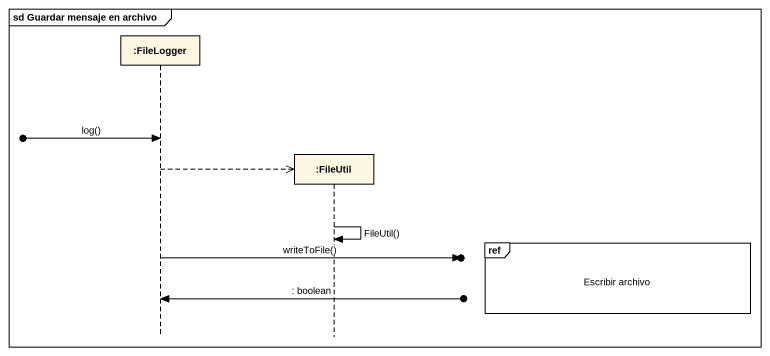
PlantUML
@startuml
mainframe sd Guardar mensaje en archivo
hide footbox
participant ":FileLogger" as FileLogger
participant ":FileUtil" as FileUtil

[o-> FileLogger : log()
FileLogger -->> FileUtil **
FileUtil -> FileUtil : FileUtil()
ref over FileUtil : Escribir archivo
FileLogger ->o] : writeToFile()
FileLogger <-o] : : boolean
@enduml
